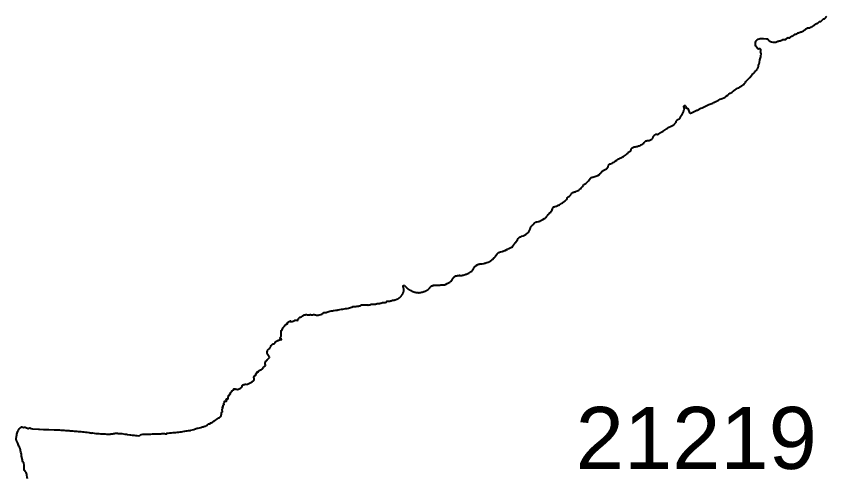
# Model space of a CAD drawing. Header units: inches. Extents: x 1341578 to 1502124, y 557203 to 748561.
# Drawn here: x 1486064 to 1493025, y 576501 to 580477 of the extents above; entities that cross this region are included whole.
import ezdxf
from ezdxf.enums import TextEntityAlignment as Align

# ---------------------------------------------------------------- set-up
doc = ezdxf.new("R2010")
doc.units = ezdxf.units.IN
doc.header["$MEASUREMENT"] = 0
doc.layers.add('Zipcode', color=7, linetype='Continuous')
doc.layers.add('ZipcodeAnno', color=7, linetype='Continuous')
doc.styles.add('Arial', font='arial.ttf')

msp = doc.modelspace()

# ---------------------------------------------------------------- linework, layer by layer
at = {"layer": 'Zipcode'}
msp.add_lwpolyline([(1486161.6, 576500.2), (1486157.4, 576516.2), (1486154.4, 576531.2), (1486155.6, 576540.9), (1486154.2, 576548.2), (1486150.4, 576554.6), (1486142.6, 576562.7), (1486134.4, 576573.6), (1486133.4, 576579.7), (1486133.6, 576595.8), (1486133.6, 576605.8), (1486132.8, 576617.9), (1486128.9, 576634.3), (1486122.6, 576645.9), (1486119.5, 576651.9), (1486117.5, 576663.6), (1486110.2, 576697.2), (1486108.9, 576712.1), (1486105.4, 576731), (1486097.1, 576761.1), (1486095.5, 576766.5), (1486092.8, 576773.3), (1486088.2, 576782.9), (1486084.4, 576791.2), (1486081.6, 576797.8), (1486077.2, 576807.9), (1486067.9, 576829.6), (1486066.1, 576833), (1486064.5, 576838.5), (1486064.5, 576845), (1486065.3, 576852.4), (1486066.1, 576857.2), (1486067.2, 576862.3), (1486067.8, 576867.6), (1486068.7, 576874.4), (1486070.3, 576885.9), (1486072.3, 576894.4), (1486075.1, 576902.7), (1486076.9, 576907.3), (1486080.6, 576915.1), (1486083.4, 576920.1), (1486086.2, 576925.3), (1486089.9, 576930.5), (1486098.2, 576939.5), (1486102.6, 576943.2), (1486106.2, 576945.4), (1486110.8, 576946.9), (1486114.2, 576947.2), (1486117.8, 576946.2), (1486120.8, 576944.6), (1486125.8, 576943.5), (1486135.3, 576943.8), (1486142.4, 576944.6), (1486146.5, 576943.2), (1486167.3, 576932.3), (1486167.8, 576932), (1486168.1, 576932.1), (1486175.7, 576935.5), (1486181.8, 576938.4), (1486192.4, 576934.4), (1486205.2, 576930), (1486254.8, 576927.4), (1486263.6, 576927.1), (1486299, 576925.9), (1486335.3, 576924.7), (1486339.3, 576924.6), (1486344, 576924.5), (1486344.6, 576924.4), (1486390.2, 576923.2), (1486418, 576922.5), (1486427.1, 576921.8), (1486437, 576921.2), (1486446.9, 576920.5), (1486456.7, 576919.8), (1486466.6, 576919.2), (1486476.5, 576918.5), (1486486.6, 576917.8), (1486496.8, 576917.1), (1486507.2, 576916.3), (1486517.9, 576915.5), (1486528.7, 576914.6), (1486539.5, 576913.8), (1486550.5, 576912.9), (1486561.6, 576912), (1486572.8, 576911.1), (1486584.3, 576910.1), (1486596, 576909.1), (1486608, 576908), (1486620.3, 576906.8), (1486632.9, 576905.6), (1486646.3, 576904.2), (1486660.4, 576902.5), (1486675.1, 576900.8), (1486690.2, 576898.9), (1486700.2, 576897.7), (1486702.2, 576897.1), (1486707.7, 576895.4), (1486712.7, 576894.7), (1486717.8, 576894.9), (1486720.5, 576895.2), (1486735.2, 576893.5), (1486749.4, 576891.9), (1486762.9, 576890.5), (1486775.4, 576889.4), (1486787.1, 576888.5), (1486798.4, 576887.8), (1486809.2, 576887.2), (1486819.5, 576886.7), (1486829.4, 576886.4), (1486838.8, 576886.1), (1486847.8, 576886), (1486856.2, 576886), (1486864.1, 576886), (1486871.6, 576886.1), (1486878.4, 576886.4), (1486884.5, 576886.9), (1486890, 576887.6), (1486894, 576888.2), (1486895.1, 576888.4), (1486899.6, 576889.2), (1486901.6, 576889.6), (1486903.9, 576890.1), (1486907.8, 576890.9), (1486911.5, 576891.6), (1486915.1, 576892.2), (1486918.6, 576892.6), (1486921.4, 576892.8), (1486923.3, 576893), (1486924.6, 576893.1), (1486925.4, 576893.1), (1486926.3, 576893), (1486927.4, 576892.9), (1486929.1, 576892.7), (1486931.8, 576892.5), (1486935.7, 576892.2), (1486941.2, 576891.8), (1486948.4, 576891.3), (1486957.1, 576890.7), (1486967.1, 576890), (1486972.9, 576889.6), (1486998.7, 576885.9), (1487012.5, 576884.6), (1487020.3, 576883.3), (1487039.2, 576880.3), (1487045.3, 576879.2), (1487059.7, 576876.9), (1487077.4, 576875.1), (1487087.7, 576873.6), (1487092.1, 576873.2), (1487100.8, 576872.9), (1487113, 576871.8), (1487124.7, 576873.8), (1487128.8, 576875.4), (1487132.7, 576877.9), (1487135.9, 576881), (1487137.6, 576883.3), (1487140.1, 576883.4), (1487150.7, 576883.6), (1487161.6, 576883.8), (1487172.9, 576884.1), (1487184.5, 576884.4), (1487196.4, 576884.8), (1487208.6, 576885.2), (1487221.2, 576885.7), (1487234.1, 576886.3), (1487247.4, 576886.9), (1487261.2, 576887.6), (1487275.2, 576888.3), (1487281.9, 576888.2), (1487299.2, 576888.4), (1487307.5, 576888.4), (1487314, 576889.2), (1487319.7, 576890.3), (1487328.1, 576891), (1487338.2, 576890), (1487347.4, 576887.6), (1487351.9, 576886.6), (1487355.4, 576886.8), (1487357.6, 576888.6), (1487358.3, 576891.2), (1487358.5, 576893.4), (1487369.2, 576894.2), (1487384, 576895.3), (1487398, 576896.5), (1487411.2, 576897.8), (1487423.9, 576899), (1487436.2, 576900.2), (1487448.1, 576901.4), (1487459.7, 576902.8), (1487471.3, 576904.2), (1487482.9, 576905.8), (1487494.6, 576907.6), (1487506.6, 576909.5), (1487510.5, 576910.2), (1487513, 576910.4), (1487524.2, 576912.3), (1487529.4, 576913), (1487533.9, 576913.6), (1487544.4, 576915), (1487557.3, 576917), (1487561, 576917.7), (1487565.4, 576920), (1487589.3, 576925.5), (1487596.5, 576927.7), (1487619.7, 576935), (1487624.8, 576936.7), (1487627, 576937.4), (1487627.9, 576937.7), (1487639.1, 576940.6), (1487648.7, 576943.1), (1487656.8, 576945.3), (1487663.8, 576947.1), (1487669.6, 576948.7), (1487674.6, 576950), (1487678.8, 576951.3), (1487682.5, 576952.5), (1487685.8, 576953.7), (1487688.9, 576954.9), (1487691.9, 576956.3), (1487695, 576957.9), (1487698, 576959.7), (1487700.6, 576961.7), (1487700.9, 576962), (1487702.7, 576962.6), (1487706.2, 576963.3), (1487708.1, 576965.7), (1487709.8, 576969), (1487712.5, 576971.6), (1487715, 576972.4), (1487720.2, 576973.8), (1487726.6, 576974.3), (1487728.7, 576974.6), (1487730.5, 576976), (1487732.1, 576979), (1487733.9, 576981.3), (1487735.3, 576981.9), (1487737, 576981.8), (1487742.4, 576981.9), (1487745, 576983.9), (1487748.9, 576987), (1487751.9, 576988.6), (1487754.4, 576991.6), (1487756.3, 576994.5), (1487757.9, 576995.2), (1487763.2, 576996.3), (1487776, 577004.2), (1487785.4, 577011.3), (1487804.2, 577025.1), (1487810.1, 577028.7), (1487813.8, 577030.6), (1487816.8, 577032.9), (1487817.7, 577033.8), (1487819.9, 577037.9), (1487823.6, 577045.8), (1487824.9, 577048.6), (1487826.2, 577052.7), (1487826.5, 577056.1), (1487826.4, 577060.2), (1487826.3, 577063.7), (1487826.6, 577067.6), (1487827.3, 577069.5), (1487829.1, 577073.1), (1487833.2, 577076.3), (1487834.9, 577078.2), (1487835.6, 577080.5), (1487835.4, 577083.5), (1487834.9, 577085.5), (1487834.3, 577088.5), (1487833.8, 577091.9), (1487833.5, 577095.8), (1487833.7, 577099.5), (1487835.6, 577102.4), (1487837, 577104), (1487837.8, 577107.2), (1487838.2, 577109.6), (1487837.5, 577111.1), (1487836.4, 577112), (1487835.5, 577113.9), (1487835.2, 577116.6), (1487835.4, 577118.5), (1487836.4, 577119.4), (1487838.1, 577119.9), (1487839.6, 577119.9), (1487840.7, 577120.8), (1487841.6, 577122.7), (1487842.3, 577125.1), (1487842.1, 577129.6), (1487841.9, 577132.6), (1487842, 577135.2), (1487843.4, 577138.1), (1487846.3, 577140.2), (1487847.5, 577139.6), (1487850.1, 577140.2), (1487848.4, 577146), (1487847.5, 577147.4), (1487847.3, 577149.5), (1487848.5, 577152.4), (1487850.5, 577155.4), (1487852.8, 577157.8), (1487853.6, 577158.4), (1487854.4, 577159.4), (1487854.2, 577161.3), (1487853.7, 577163.9), (1487853.4, 577166.9), (1487853.8, 577168.1), (1487854.8, 577168.6), (1487855.9, 577168.6), (1487858, 577168.7), (1487860.3, 577168.3), (1487871.7, 577169.2), (1487872.3, 577170.5), (1487871.9, 577173.8), (1487871.3, 577175.9), (1487869.8, 577178.9), (1487868, 577181.9), (1487867.9, 577185.5), (1487869.6, 577187.9), (1487872.4, 577189.6), (1487874.5, 577189.7), (1487876.4, 577188.7), (1487881.5, 577187.7), (1487883.2, 577188.4), (1487884.1, 577189.3), (1487884.9, 577192.2), (1487886, 577194), (1487885.2, 577196.8), (1487884.2, 577199.6), (1487883.6, 577203.5), (1487884.3, 577205.4), (1487887.3, 577208.3), (1487887.8, 577209.4), (1487887.8, 577211.8), (1487887.7, 577214.6), (1487887.8, 577216.9), (1487889.3, 577218.6), (1487891.6, 577219), (1487893.5, 577219), (1487894.8, 577219.4), (1487895, 577221.3), (1487895, 577224.5), (1487895.6, 577227), (1487896.2, 577228.3), (1487897.4, 577228.6), (1487897.8, 577228.3), (1487898.1, 577227.8), (1487898.5, 577227.4), (1487899.1, 577227), (1487902, 577228.2), (1487905.5, 577231.5), (1487906.3, 577233.6), (1487906.1, 577236.3), (1487905.8, 577239.3), (1487905.9, 577241.7), (1487906.6, 577242.9), (1487908, 577244), (1487908.6, 577245.3), (1487909.2, 577247), (1487910.2, 577247.9), (1487911.8, 577248.2), (1487913.4, 577248.4), (1487914.4, 577249.1), (1487914.9, 577250.5), (1487915.3, 577254), (1487915.8, 577255.9), (1487917.1, 577257.5), (1487918.2, 577257.8), (1487919.3, 577257.6), (1487920.8, 577258), (1487922.4, 577259.6), (1487923, 577260.8), (1487924.5, 577263.1), (1487926.3, 577264.7), (1487928.1, 577265.6), (1487930.5, 577266), (1487932.2, 577266), (1487933.6, 577266.1), (1487933.8, 577267.8), (1487933.3, 577270.3), (1487932.6, 577273.1), (1487932.5, 577274), (1487933.7, 577274.6), (1487934.5, 577274.5), (1487935.7, 577274.2), (1487939.4, 577274.1), (1487943.6, 577274.1), (1487946.2, 577273.3), (1487949.2, 577272.6), (1487951.6, 577271.9), (1487954.4, 577271.5), (1487959.5, 577270.6), (1487965.1, 577270.1), (1487974.4, 577271.6), (1487979.9, 577274.1), (1487987.4, 577278.4), (1487996.7, 577284.4), (1488001.9, 577289.8), (1488003.9, 577293.6), (1488004.7, 577296.9), (1488004.9, 577299.7), (1488005.7, 577302.4), (1488007.3, 577305.3), (1488010.3, 577307.9), (1488014, 577309.6), (1488018, 577310.8), (1488024.2, 577312.5), (1488030.4, 577313.3), (1488033.5, 577313.3), (1488037, 577313.4), (1488041.1, 577313.2), (1488044.9, 577313.1), (1488048, 577314), (1488050.8, 577315.2), (1488061.7, 577321.6), (1488078.7, 577330.1), (1488092.1, 577335.8), (1488101.3, 577342.5), (1488104.3, 577346.4), (1488106.8, 577351), (1488108.1, 577355.3), (1488108.6, 577359.4), (1488108.6, 577362.5), (1488107.8, 577365.1), (1488106.9, 577367.2), (1488105.8, 577370.5), (1488105.3, 577374.1), (1488105.9, 577378.5), (1488107.3, 577381.3), (1488112.2, 577387.3), (1488113.4, 577389.5), (1488114.7, 577390.3), (1488116.1, 577390.1), (1488118.5, 577389.3), (1488120.4, 577389.4), (1488121.8, 577390.7), (1488122.6, 577392.1), (1488123.1, 577394.3), (1488123.2, 577397.7), (1488122.8, 577400.8), (1488122.7, 577403.2), (1488123.6, 577404.5), (1488125.8, 577404.8), (1488127.7, 577405), (1488128.8, 577405.8), (1488129.7, 577407), (1488129.7, 577409.4), (1488129.5, 577411.7), (1488129.5, 577414.8), (1488130.3, 577416.9), (1488133.3, 577419.2), (1488136, 577420), (1488138.7, 577419.9), (1488143.8, 577421.9), (1488146.5, 577424.8), (1488147.1, 577427.9), (1488151, 577432.4), (1488155.6, 577434.9), (1488161.9, 577437.1), (1488168.5, 577439.2), (1488177.8, 577443.5), (1488180.6, 577445.6), (1488182.8, 577448.8), (1488185, 577454.5), (1488187.4, 577458.9), (1488190.6, 577463.3), (1488197.9, 577468.1), (1488202.3, 577471.4), (1488203.9, 577474.6), (1488204.2, 577479.5), (1488203.1, 577485.1), (1488202.5, 577490.4), (1488203.4, 577498), (1488205.5, 577505.1), (1488208.5, 577512.2), (1488210.7, 577516.1), (1488213, 577518), (1488215.1, 577518.5), (1488217.7, 577518.9), (1488220.3, 577521.5), (1488222.8, 577525.5), (1488224.6, 577529.2), (1488227.3, 577532.5), (1488229.9, 577534.7), (1488234.1, 577538), (1488236.7, 577540.1), (1488238.6, 577543.9), (1488238.5, 577548.1), (1488237.1, 577552.9), (1488235.3, 577557), (1488232.1, 577561.4), (1488228.3, 577566.3), (1488224.9, 577570.4), (1488221.9, 577574.4), (1488220.4, 577577.6), (1488219.6, 577581.8), (1488219.6, 577586.6), (1488220.5, 577593.2), (1488222.9, 577602.5), (1488224.2, 577605.3), (1488226.6, 577609.1), (1488229.4, 577612.8), (1488233.2, 577616.9), (1488235.9, 577619.4), (1488243.2, 577626.1), (1488246.1, 577628.6), (1488248.8, 577631.8), (1488249.9, 577634.6), (1488251, 577639.1), (1488252.1, 577642.3), (1488253.5, 577645.6), (1488256.4, 577648.9), (1488265.5, 577657.6), (1488268.9, 577659.6), (1488272.5, 577661.3), (1488275, 577661.8), (1488278.3, 577661.8), (1488283.8, 577664.5), (1488285.9, 577666.9), (1488287.4, 577669.9), (1488288.8, 577673.5), (1488291, 577677.2), (1488294, 577680), (1488299.2, 577684), (1488304.2, 577686.7), (1488308.7, 577688.8), (1488315.1, 577690.6), (1488319.9, 577692.3), (1488323.7, 577694.4), (1488329, 577696.4), (1488333, 577697.4), (1488341.2, 577697.3), (1488343.6, 577696.7), (1488344.1, 577697.5), (1488343.2, 577699.2), (1488341.5, 577701.1), (1488337.8, 577703.9), (1488334.3, 577706.1), (1488332, 577707.9), (1488331.1, 577709.8), (1488331.3, 577712.2), (1488332.7, 577715.3), (1488335.4, 577718.8), (1488337.5, 577721.6), (1488338.7, 577724.1), (1488340.3, 577730.1), (1488340.2, 577735.4), (1488340.1, 577740.6), (1488339.5, 577748.1), (1488340.4, 577753.7), (1488341, 577758.2), (1488341, 577762.6), (1488340.3, 577765), (1488339.4, 577767.3), (1488339.9, 577772.3), (1488340.6, 577775.4), (1488341.4, 577776.7), (1488342.3, 577776.7), (1488344.3, 577775.7), (1488345.6, 577777.1), (1488348, 577781.1), (1488351.2, 577791), (1488351.9, 577793.5), (1488353.2, 577796.4), (1488354.5, 577798.3), (1488356.5, 577800), (1488358.6, 577801.6), (1488360.4, 577803.2), (1488362.1, 577804.8), (1488363.3, 577806.6), (1488364.6, 577809.2), (1488366.3, 577811.6), (1488367.5, 577813.4), (1488368, 577814.1), (1488369, 577816.5), (1488370.5, 577818.2), (1488371.4, 577818.6), (1488372.9, 577819.5), (1488374.5, 577821.2), (1488375.5, 577822.8), (1488375.8, 577824.4), (1488376.4, 577826.1), (1488377.8, 577826.8), (1488379.2, 577826.9), (1488380.1, 577826.8), (1488381.3, 577826.4), (1488382.4, 577826.4), (1488383.2, 577827.1), (1488384.4, 577828.5), (1488384.8, 577829.6), (1488385.4, 577831.5), (1488386.5, 577832.8), (1488387.8, 577833.4), (1488389.3, 577833.6), (1488391.4, 577833.6), (1488393.6, 577833.7), (1488394.4, 577834), (1488394.7, 577834.3), (1488395.1, 577835.7), (1488395, 577837), (1488394.6, 577838.9), (1488394.4, 577840.6), (1488394.3, 577842.4), (1488394.6, 577843.4), (1488395.3, 577843.6), (1488397.1, 577843.3), (1488398.3, 577843.2), (1488399.6, 577843.3), (1488400.1, 577843.5), (1488400.5, 577844.4), (1488400.9, 577846.3), (1488401.3, 577848.3), (1488402.1, 577849.1), (1488404.7, 577850.7), (1488406.6, 577852.4), (1488409.1, 577854.3), (1488415.3, 577857.3), (1488418.1, 577857.9), (1488419.3, 577857.9), (1488420.2, 577857.4), (1488421.3, 577855.4), (1488421.5, 577853.2), (1488422, 577851.4), (1488422.9, 577849.3), (1488424, 577848.9), (1488434.6, 577851.9), (1488443.9, 577856.8), (1488454.6, 577862), (1488457.5, 577863.8), (1488461.3, 577864.9), (1488465.5, 577865.7), (1488468.5, 577865.8), (1488471.5, 577865.4), (1488474.1, 577864.3), (1488478.4, 577862.4), (1488482.5, 577863.3), (1488484, 577865.1), (1488486.5, 577869.4), (1488488.1, 577873), (1488489, 577877), (1488490, 577880), (1488491.3, 577882.9), (1488493.1, 577885.1), (1488496.1, 577887.5), (1488498.8, 577889.2), (1488506.4, 577891.6), (1488510.4, 577892.9), (1488512.8, 577893.8), (1488515.4, 577895.1), (1488517.4, 577896.3), (1488520.2, 577898.6), (1488523.7, 577901.4), (1488528.4, 577905), (1488532, 577907), (1488537.5, 577909.5), (1488541.2, 577910.8), (1488546.9, 577911.8), (1488551.2, 577912.3), (1488555.7, 577912.4), (1488559.8, 577912.3), (1488563.7, 577911.6), (1488566.1, 577910.8), (1488568.9, 577910.1), (1488576.7, 577910), (1488582.5, 577911), (1488584.5, 577911.4), (1488588.5, 577912), (1488591.9, 577912), (1488596.2, 577911.9), (1488601.7, 577911.7), (1488605.7, 577911), (1488609.5, 577910.7), (1488617.6, 577912.3), (1488622.8, 577913), (1488625.3, 577912.7), (1488627.8, 577911.8), (1488630.6, 577910.5), (1488635.5, 577909.3), (1488642.8, 577907.7), (1488650.8, 577906.6), (1488658.1, 577907.4), (1488666.5, 577909.5), (1488679.5, 577914.6), (1488687.7, 577916.6), (1488690.3, 577917.7), (1488701, 577925.8), (1488708.1, 577930.1), (1488711.5, 577930.5), (1488716.3, 577929.8), (1488720.4, 577930.1), (1488725, 577931.2), (1488733.2, 577933.5), (1488742, 577935.9), (1488749.9, 577938.6), (1488756.8, 577941.2), (1488768.9, 577943.8), (1488782.1, 577946.2), (1488787.3, 577946.8), (1488795.4, 577948.2), (1488808.7, 577950), (1488821, 577951.8), (1488826.6, 577952.8), (1488831.9, 577953.9), (1488842.6, 577956), (1488857.1, 577958.2), (1488863.3, 577958.1), (1488869.4, 577959.1), (1488880.2, 577961.2), (1488893, 577963.8), (1488899.8, 577964.4), (1488906.9, 577965.8), (1488916.8, 577967.7), (1488927.4, 577969.8), (1488934.9, 577972.4), (1488944.5, 577975.7), (1488947.4, 577977.5), (1488951.1, 577980.1), (1488954.7, 577981.9), (1488959.8, 577982.2), (1488965.7, 577981.4), (1488970.5, 577981), (1488976.6, 577981.4), (1488980.7, 577982.1), (1488989.4, 577983.7), (1488998.9, 577985.5), (1489004.7, 577986.3), (1489009.4, 577987.3), (1489015.4, 577989), (1489020.4, 577991.1), (1489023.2, 577992.7), (1489026.6, 577994.5), (1489030, 577996), (1489036.6, 577996.8), (1489045.7, 577996.2), (1489054.2, 577996.7), (1489060.7, 577997.3), (1489070.6, 577996.9), (1489076.3, 577995.6), (1489079.9, 577995.2), (1489085.7, 577994.9), (1489092.7, 577995), (1489101.2, 577997.6), (1489105.8, 577999.5), (1489113.1, 578001.6), (1489119.8, 578003), (1489127.5, 578003.1), (1489131.2, 578003), (1489139.8, 578002.9), (1489149.2, 578003.4), (1489154.9, 578005), (1489158.1, 578005.8), (1489165, 578006.7), (1489171.6, 578007.7), (1489185, 578008.3), (1489188.9, 578009.4), (1489194.5, 578011.2), (1489203.3, 578014.3), (1489209.1, 578015.3), (1489218.5, 578016.5), (1489226.3, 578017.1), (1489234.4, 578017.6), (1489238.5, 578018.1), (1489241.4, 578018.4), (1489243.6, 578019.4), (1489245.4, 578021), (1489247.3, 578026), (1489248.4, 578027.7), (1489249.9, 578028.4), (1489252.6, 578028.7), (1489255.7, 578028.4), (1489259.3, 578028.2), (1489262, 578028.1), (1489265, 578028.2), (1489267.2, 578028.4), (1489270.5, 578028.6), (1489274.2, 578029.1), (1489278.1, 578029.8), (1489282.3, 578030.4), (1489286.3, 578031.5), (1489290.4, 578033.4), (1489294.6, 578035.5), (1489294.7, 578035.5), (1489295.2, 578035.6), (1489298, 578035.8), (1489300.6, 578036.1), (1489303.2, 578036.3), (1489305.6, 578036.6), (1489307.8, 578036.9), (1489309.7, 578037.2), (1489311.4, 578037.5), (1489312.8, 578037.7), (1489314.2, 578038), (1489315.6, 578038.3), (1489317, 578038.7), (1489318.5, 578039.2), (1489320.3, 578039.9), (1489322.3, 578040.6), (1489324.7, 578041.5), (1489327.2, 578042.6), (1489329.9, 578043.7), (1489332.8, 578045), (1489335.7, 578046.3), (1489338.6, 578047.7), (1489341.5, 578049.1), (1489344.4, 578050.6), (1489347.1, 578052.1), (1489349.6, 578053.6), (1489351.9, 578055.2), (1489354.3, 578056.7), (1489356.5, 578058.3), (1489358.7, 578060), (1489360.8, 578061.7), (1489362.9, 578063.4), (1489364.9, 578065.2), (1489366.8, 578067.1), (1489368.7, 578069), (1489370.5, 578071), (1489372.3, 578073.1), (1489374, 578075.3), (1489375.7, 578077.5), (1489377.3, 578079.9), (1489378.8, 578082.2), (1489380.3, 578084.6), (1489381.8, 578087), (1489383.1, 578089.4), (1489384.4, 578091.8), (1489385.6, 578094.1), (1489386.7, 578096.5), (1489387.8, 578098.9), (1489388.8, 578101.3), (1489389.8, 578103.7), (1489390.7, 578106.1), (1489391.5, 578108.5), (1489392.2, 578110.8), (1489392.8, 578113.1), (1489393.4, 578115.3), (1489393.8, 578117.4), (1489394.1, 578119.4), (1489394.3, 578121.2), (1489394.4, 578123), (1489394.4, 578124.8), (1489394.3, 578126.5), (1489394.2, 578128.1), (1489394, 578129.8), (1489393.7, 578131.4), (1489393.5, 578133), (1489393.2, 578134.7), (1489392.8, 578136.4), (1489392.3, 578138.2), (1489391.8, 578140), (1489391.1, 578141.8), (1489390.5, 578143.5), (1489389.9, 578145.2), (1489389.2, 578146.9), (1489388.7, 578148.4), (1489388.2, 578149.9), (1489387.8, 578151.2), (1489387.4, 578152.3), (1489387.1, 578153.4), (1489386.8, 578154.3), (1489386.6, 578155.2), (1489386.4, 578156), (1489386.3, 578156.7), (1489386.2, 578157.4), (1489386.2, 578158), (1489386.3, 578158.7), (1489386.5, 578159.3), (1489386.8, 578159.8), (1489387.2, 578160.4), (1489387.8, 578160.9), (1489388.4, 578161.4), (1489389, 578161.8), (1489389.8, 578162.2), (1489390.5, 578162.5), (1489391.2, 578162.8), (1489392, 578163), (1489392.6, 578163.2), (1489393.3, 578163.3), (1489393.9, 578163.3), (1489394.5, 578163.4), (1489395.1, 578163.4), (1489395.8, 578163.3), (1489396.4, 578163.2), (1489397.1, 578162.9), (1489397.9, 578162.6), (1489398.7, 578162.1), (1489399.6, 578161.5), (1489400.7, 578160.7), (1489401.8, 578159.8), (1489403, 578158.6), (1489404.2, 578157.4), (1489405.5, 578156.1), (1489406.8, 578154.7), (1489408.1, 578153.4), (1489409.4, 578152), (1489410.7, 578150.7), (1489412, 578149.5), (1489413.2, 578148.3), (1489414.3, 578147.2), (1489415.4, 578146.1), (1489416.4, 578145), (1489417.5, 578143.9), (1489418.6, 578142.8), (1489419.9, 578141.7), (1489421.2, 578140.5), (1489422.7, 578139.3), (1489424.3, 578138), (1489426.1, 578136.7), (1489428.1, 578135.3), (1489430.1, 578133.9), (1489432.2, 578132.4), (1489434.4, 578130.9), (1489436.8, 578129.4), (1489439.2, 578127.8), (1489441.7, 578126.3), (1489444.3, 578124.8), (1489447, 578123.3), (1489449.8, 578121.7), (1489452.9, 578120.1), (1489456.1, 578118.5), (1489459.4, 578116.8), (1489462.7, 578115.2), (1489466.1, 578113.6), (1489469.4, 578112.1), (1489472.7, 578110.6), (1489475.8, 578109.4), (1489478.6, 578108.2), (1489481.4, 578107.3), (1489483.9, 578106.5), (1489486.4, 578105.8), (1489488.8, 578105.2), (1489491.2, 578104.7), (1489493.4, 578104.2), (1489495.7, 578103.8), (1489497.9, 578103.5), (1489500.2, 578103.1), (1489502.4, 578102.8), (1489504.7, 578102.4), (1489507, 578102.1), (1489509.3, 578101.8), (1489511.6, 578101.6), (1489513.9, 578101.3), (1489516.1, 578101.2), (1489518.2, 578101), (1489520.3, 578100.9), (1489522.2, 578100.9), (1489524.1, 578100.8), (1489525.7, 578100.9), (1489527.1, 578101), (1489528.4, 578101.1), (1489529.6, 578101.2), (1489530.7, 578101.4), (1489531.9, 578101.6), (1489533.1, 578101.9), (1489534.5, 578102.2), (1489536, 578102.6), (1489537.9, 578103), (1489540, 578103.5), (1489542.4, 578104), (1489545, 578104.6), (1489547.7, 578105.3), (1489550.5, 578105.9), (1489553.3, 578106.7), (1489556.1, 578107.4), (1489558.9, 578108.2), (1489561.5, 578108.9), (1489564, 578109.6), (1489566.3, 578110.4), (1489568.5, 578111.1), (1489570.7, 578111.8), (1489572.8, 578112.5), (1489574.8, 578113.2), (1489576.9, 578114), (1489578.9, 578114.8), (1489580.9, 578115.7), (1489583, 578116.6), (1489585, 578117.6), (1489587.2, 578118.8), (1489589.3, 578120), (1489591.6, 578121.3), (1489593.8, 578122.7), (1489596, 578124.2), (1489598.1, 578125.6), (1489600.2, 578127), (1489602.1, 578128.4), (1489603.9, 578129.8), (1489605.5, 578131), (1489607, 578132.2), (1489608.2, 578133.3), (1489609.3, 578134.4), (1489610.3, 578135.5), (1489611.2, 578136.5), (1489612.1, 578137.5), (1489612.9, 578138.6), (1489613.8, 578139.7), (1489614.7, 578140.8), (1489615.7, 578142), (1489616.8, 578143.3), (1489617.8, 578144.7), (1489618.8, 578146.1), (1489619.9, 578147.6), (1489620.9, 578149.1), (1489622, 578150.6), (1489623.1, 578152), (1489624.2, 578153.4), (1489625.4, 578154.6), (1489626.6, 578155.7), (1489627.9, 578156.6), (1489629.3, 578157.5), (1489630.7, 578158.2), (1489632.1, 578158.9), (1489633.6, 578159.6), (1489635, 578160.1), (1489636.5, 578160.6), (1489638, 578161.1), (1489639.4, 578161.6), (1489640.8, 578162.1), (1489642.1, 578162.5), (1489643.2, 578162.9), (1489644.3, 578163.2), (1489645.3, 578163.5), (1489646.4, 578163.8), (1489647.5, 578164), (1489648.8, 578164.3), (1489650.3, 578164.4), (1489652, 578164.6), (1489654.1, 578164.8), (1489656.5, 578164.9), (1489659.2, 578165), (1489662.2, 578165), (1489665.4, 578165), (1489668.8, 578164.9), (1489672.2, 578164.9), (1489675.6, 578164.9), (1489678.9, 578164.9), (1489682, 578165), (1489685, 578165.1), (1489687.7, 578165.2), (1489690.4, 578165.4), (1489693, 578165.6), (1489695.5, 578165.8), (1489698, 578166), (1489700.5, 578166.2), (1489702.9, 578166.5), (1489705.3, 578166.7), (1489707.7, 578167), (1489710.1, 578167.3), (1489712.6, 578167.5), (1489714.8, 578167.8), (1489723.9, 578167.5), (1489728.8, 578167.7), (1489734.6, 578168.3), (1489741.4, 578169.1), (1489751.3, 578172.1), (1489766.3, 578178.5), (1489777.5, 578185), (1489787.3, 578191.3), (1489796.4, 578198.4), (1489802, 578203), (1489805.5, 578205.9), (1489809.7, 578211.8), (1489812.1, 578216.5), (1489813.8, 578220.6), (1489813.9, 578221), (1489814.7, 578222.3), (1489815.6, 578223.8), (1489816.5, 578225.3), (1489817.5, 578226.8), (1489818.6, 578228.2), (1489819.8, 578229.7), (1489821, 578231.1), (1489822.3, 578232.6), (1489823.6, 578234.1), (1489824.9, 578235.5), (1489826.3, 578237), (1489827.8, 578238.3), (1489829.2, 578239.6), (1489830.8, 578240.9), (1489832.4, 578241.9), (1489834.1, 578242.9), (1489835.8, 578243.7), (1489837.6, 578244.4), (1489839.4, 578244.9), (1489841.3, 578245.3), (1489843.2, 578245.7), (1489845.2, 578246), (1489847.3, 578246.3), (1489849.4, 578246.6), (1489851.6, 578246.9), (1489853.9, 578247.3), (1489856.4, 578247.7), (1489859, 578248.1), (1489861.8, 578248.6), (1489864.6, 578249), (1489867.5, 578249.4), (1489870.4, 578249.8), (1489872.5, 578250.1), (1489877.4, 578249.5), (1489882.4, 578249.3), (1489890.6, 578249.6), (1489897.5, 578250.3), (1489904, 578251.4), (1489920, 578257.1), (1489925.5, 578259.2), (1489930.9, 578261.1), (1489937.3, 578263.5), (1489943.7, 578265.8), (1489952, 578269.5), (1489968.1, 578278.7), (1489972.6, 578281.8), (1489976.5, 578285.2), (1489980.4, 578288.9), (1489983.5, 578292.3), (1489986.6, 578296.3), (1489989.5, 578300.5), (1489991.3, 578306), (1489994, 578310.2), (1489996.7, 578315.4), (1489998.9, 578320.2), (1490002, 578325.2), (1490005.7, 578329.1), (1490010.3, 578332.2), (1490015.2, 578335.4), (1490029.2, 578343.1), (1490035, 578345.6), (1490040.1, 578347.2), (1490046, 578348.3), (1490051.1, 578348.9), (1490056.6, 578349.3), (1490065.8, 578350.2), (1490080.4, 578352.7), (1490085, 578353.5), (1490091.5, 578355.1), (1490097.9, 578357.2), (1490107.2, 578360.5), (1490116.3, 578363.5), (1490130.4, 578370), (1490133.3, 578371.7), (1490137.6, 578374.1), (1490141.9, 578376.5), (1490147.4, 578380.8), (1490152.2, 578384.7), (1490157.8, 578389.7), (1490164.5, 578397), (1490167.5, 578399.3), (1490171.5, 578402.6), (1490175.9, 578407.5), (1490179.4, 578412.6), (1490182.1, 578417.8), (1490184.1, 578421.8), (1490193.7, 578435.1), (1490196.9, 578437.9), (1490201.1, 578441.2), (1490206.1, 578444.9), (1490209.8, 578446.7), (1490215.9, 578449.3), (1490222.4, 578451.8), (1490236.7, 578455), (1490242.4, 578456.4), (1490246.8, 578458.2), (1490251.4, 578460.1), (1490258.7, 578462.2), (1490263.7, 578464.1), (1490276.9, 578470.6), (1490282.4, 578473.3), (1490287.5, 578476.3), (1490296.2, 578480.9), (1490305.1, 578484.9), (1490319, 578491.4), (1490321.5, 578492.6), (1490325.5, 578495.7), (1490329.3, 578499.6), (1490332.3, 578503.4), (1490335.2, 578507.9), (1490340.3, 578516), (1490342.9, 578519.8), (1490345.3, 578523.2), (1490348.5, 578527.6), (1490352.6, 578533), (1490358, 578539.5), (1490369.8, 578556.5), (1490372.6, 578560.5), (1490376.4, 578566.1), (1490378.8, 578569.3), (1490381.1, 578571.7), (1490383.9, 578574.5), (1490387.8, 578577.5), (1490392.2, 578580.2), (1490397.1, 578582.2), (1490406.4, 578586.1), (1490418, 578590.5), (1490428.1, 578595), (1490440.3, 578601.7), (1490456.4, 578611.1), (1490463.2, 578619.5), (1490470.8, 578629.1), (1490473.6, 578635.2), (1490475.8, 578640.5), (1490478.1, 578646), (1490479.5, 578650.2), (1490481, 578654.3), (1490482.4, 578657.9), (1490484.2, 578662.6), (1490486.5, 578667.3), (1490489.8, 578671.6), (1490493.3, 578674.8), (1490499, 578679.9), (1490506.6, 578686), (1490507.8, 578687), (1490509.4, 578688.5), (1490510.6, 578690.2), (1490511.7, 578692.9), (1490512.6, 578695), (1490513.9, 578697.6), (1490516, 578700), (1490518.9, 578702.6), (1490527.1, 578707.1), (1490532, 578708.4), (1490537.8, 578709.6), (1490548.4, 578711.6), (1490552.5, 578713), (1490560, 578716.1), (1490565.2, 578718.4), (1490588.3, 578729.3), (1490601.5, 578737.4), (1490606.4, 578740.9), (1490613.6, 578748.2), (1490619.6, 578754.4), (1490622.7, 578758.2), (1490626.8, 578763.7), (1490630.5, 578768.4), (1490634, 578773.2), (1490638.7, 578779.1), (1490645.6, 578785.9), (1490654.4, 578794), (1490658.7, 578799), (1490662.8, 578804.3), (1490670.9, 578822.1), (1490672.3, 578825.4), (1490673.7, 578829.2), (1490678.8, 578837.6), (1490683.7, 578840.1), (1490689.3, 578842.7), (1490700.6, 578844.9), (1490704, 578845.5), (1490709, 578846.9), (1490713.6, 578848.9), (1490719.9, 578851.8), (1490725.4, 578854.3), (1490731.5, 578857.2), (1490737.9, 578861.2), (1490746.5, 578867.2), (1490751.1, 578870.4), (1490756.5, 578874.3), (1490760.6, 578877.7), (1490766.2, 578882.5), (1490772.6, 578887.1), (1490778.6, 578891.5), (1490787.5, 578898.7), (1490791, 578902.4), (1490795.3, 578909.8), (1490796.9, 578913.4), (1490799.5, 578917.7), (1490802.1, 578920.9), (1490805.5, 578924.3), (1490809.9, 578927.4), (1490814.8, 578930.3), (1490819.4, 578933.9), (1490824, 578939.1), (1490826.5, 578942.4), (1490827.7, 578944.4), (1490829.8, 578947.8), (1490832.3, 578951.4), (1490835.1, 578955.1), (1490838.4, 578958.6), (1490840.8, 578960.7), (1490844.7, 578962.9), (1490849.5, 578964.6), (1490854.3, 578965.9), (1490860.2, 578967.3), (1490868.4, 578968.9), (1490876.5, 578972.6), (1490890.3, 578979.4), (1490896.9, 578983), (1490902.9, 578987.3), (1490909.9, 578993.8), (1490916.8, 579000.8), (1490925.7, 579010.4), (1490928.3, 579014.3), (1490932.4, 579022), (1490934.8, 579025.5), (1490939.6, 579030), (1490944.2, 579032.7), (1490949.9, 579035.2), (1490955.4, 579039.1), (1490964.6, 579047.4), (1490968, 579050.9), (1490971.7, 579054.7), (1490976.4, 579059.9), (1490979.5, 579063.4), (1490992.5, 579081.6), (1490995.4, 579084.9), (1490997.9, 579087.2), (1491001.9, 579089.8), (1491005.7, 579091.2), (1491011.1, 579092.4), (1491017.3, 579093.9), (1491024.2, 579096.5), (1491042.7, 579101.9), (1491049.7, 579104.4), (1491058.8, 579109), (1491072.6, 579117.1), (1491076.3, 579120.3), (1491080.1, 579124.4), (1491082.8, 579128.3), (1491085, 579131.7), (1491097.5, 579145.6), (1491101.3, 579148.5), (1491106.3, 579151.5), (1491112.2, 579154.8), (1491117.5, 579157.2), (1491128.7, 579161.9), (1491133.1, 579165), (1491137.9, 579169.4), (1491142.4, 579175.6), (1491148, 579184.6), (1491149.4, 579187.9), (1491150.9, 579191.6), (1491151.8, 579194.8), (1491152.6, 579197.8), (1491153.9, 579201.2), (1491155.8, 579204.3), (1491158.5, 579206.7), (1491163.3, 579208.4), (1491167, 579209.1), (1491182, 579215.4), (1491185, 579217), (1491187.9, 579218.8), (1491191.2, 579220.5), (1491195.2, 579221.9), (1491199.5, 579223.7), (1491204.1, 579226.9), (1491208.8, 579230.5), (1491222.1, 579239.4), (1491225.7, 579242.1), (1491228.7, 579244.5), (1491232.4, 579247.3), (1491236.7, 579249.9), (1491244.2, 579253.5), (1491249.2, 579255.6), (1491265.6, 579263.4), (1491273.8, 579269.8), (1491278.7, 579271.9), (1491287.3, 579277.4), (1491295.7, 579283), (1491299.3, 579285.9), (1491301.6, 579288.4), (1491304.9, 579291.4), (1491308.9, 579294.4), (1491312.3, 579297.1), (1491315.7, 579299.9), (1491319.8, 579303.4), (1491323.1, 579306.8), (1491326.8, 579310.7), (1491331.3, 579313.9), (1491341.9, 579320.6), (1491344, 579322.6), (1491345.4, 579326.1), (1491346.2, 579330), (1491346.7, 579333.7), (1491347, 579336.5), (1491347.7, 579338.7), (1491349.2, 579340.7), (1491352, 579343.2), (1491354.7, 579345.2), (1491361.2, 579348.6), (1491364.4, 579350.1), (1491368.6, 579351.9), (1491371.7, 579353.1), (1491376.3, 579354.2), (1491381.2, 579355), (1491389.2, 579356.3), (1491398.2, 579358.5), (1491409.7, 579362.4), (1491415.2, 579364.3), (1491422.5, 579366.9), (1491428.7, 579370.5), (1491442, 579377.4), (1491445.8, 579379.9), (1491449.1, 579382.3), (1491453, 579386.5), (1491457.7, 579392.3), (1491463.9, 579397.9), (1491472.4, 579404.6), (1491475.4, 579405.9), (1491479, 579406.7), (1491483.8, 579407.4), (1491488.5, 579407.5), (1491494.2, 579408.1), (1491501.4, 579409.2), (1491516.2, 579416.7), (1491522.5, 579421.1), (1491527.3, 579424.7), (1491531, 579429.6), (1491532.4, 579431.3), (1491533.7, 579434.4), (1491534.2, 579437.4), (1491536.1, 579443.9), (1491538.7, 579447.4), (1491542.5, 579451.2), (1491551.1, 579456.6), (1491561.4, 579462), (1491563.4, 579463), (1491566.3, 579463), (1491568.5, 579462.5), (1491571, 579461.7), (1491573.8, 579461.7), (1491578.5, 579463.1), (1491584.1, 579466.1), (1491591.6, 579471.5), (1491594.7, 579474.4), (1491597.5, 579476.7), (1491600.2, 579478.7), (1491604.2, 579480.7), (1491609.2, 579482.7), (1491621, 579489.5), (1491637.3, 579501), (1491646.7, 579507.8), (1491649.9, 579510.2), (1491652.7, 579512.4), (1491656.5, 579515.1), (1491659.3, 579517.2), (1491664.4, 579520), (1491669.3, 579522.1), (1491682.9, 579528.5), (1491686.7, 579530.2), (1491690.3, 579531.8), (1491695.7, 579534.4), (1491700.8, 579536.9), (1491705.9, 579539.6), (1491710.8, 579543.2), (1491717, 579549.7), (1491719.6, 579553), (1491721.7, 579556.3), (1491727.2, 579560.6), (1491731, 579567), (1491733.3, 579575.9), (1491738.1, 579581.2), (1491747.9, 579589.4), (1491751.4, 579593), (1491753, 579593.3), (1491756, 579593.8), (1491759.9, 579595.3), (1491763.3, 579598.8), (1491766.2, 579603.3), (1491769.2, 579609.7), (1491776.3, 579621.7), (1491780.2, 579626.7), (1491794.2, 579654.1), (1491801.9, 579677.8), (1491803.2, 579686.8), (1491800.3, 579692.1), (1491798.4, 579699.2), (1491799.1, 579704.6), (1491803, 579708.2), (1491807.6, 579708.4), (1491807.9, 579708.3), (1491810.4, 579706), (1491812.7, 579702.3), (1491815.1, 579696.8), (1491817, 579693.3), (1491819.1, 579690.3), (1491822.2, 579687.6), (1491825.8, 579685.8), (1491832, 579683.4), (1491832.3, 579682.9), (1491844.8, 579654.5), (1491849.7, 579646.7), (1491851.2, 579644.4), (1491856.4, 579644.4), (1491864.9, 579646.3), (1491876.2, 579651.9), (1491887.6, 579657.4), (1491898.9, 579663), (1491910.2, 579668.5), (1491912.9, 579669.9), (1491916.3, 579670.4), (1491920.1, 579671.8), (1491923.4, 579674), (1491929.2, 579677.9), (1491932.8, 579679.7), (1491944.1, 579685.3), (1491955.5, 579690.8), (1491966.8, 579696.4), (1491978.1, 579702), (1491989.7, 579707.7), (1492001.6, 579713.6), (1492011.9, 579718.7), (1492046.9, 579730.7), (1492054.6, 579734.2), (1492077.9, 579746.1), (1492091.5, 579753.8), (1492109.2, 579763.7), (1492126.2, 579770.8), (1492140.4, 579775.7), (1492151.4, 579782.2), (1492160.7, 579789.9), (1492174.5, 579799.8), (1492185.2, 579807.9), (1492195.9, 579815.1), (1492208.9, 579822.2), (1492215.7, 579826.7), (1492223.1, 579831.9), (1492228.1, 579834.8), (1492238.3, 579843.6), (1492241.4, 579847.2), (1492243.7, 579849.8), (1492247.3, 579852.8), (1492252.3, 579855.5), (1492257.1, 579857.8), (1492266, 579862.5), (1492271.8, 579865.5), (1492277.7, 579869.2), (1492284.6, 579873.5), (1492295.4, 579879.9), (1492303.3, 579885.3), (1492307.5, 579887.8), (1492311.5, 579890.4), (1492314.9, 579893.8), (1492318.4, 579898.2), (1492326.7, 579908.7), (1492331.5, 579914.6), (1492339.1, 579924.4), (1492353.6, 579940), (1492364.4, 579950.7), (1492375.4, 579963.7), (1492386, 579974.7), (1492395.9, 579984.8), (1492404, 579994.2), (1492407, 579998.4), (1492410.3, 580002.7), (1492412.6, 580005.6), (1492416.4, 580009.3), (1492419.6, 580011.8), (1492425.8, 580018), (1492430.2, 580025.8), (1492432.8, 580029.8), (1492434.8, 580034.3), (1492436.3, 580038), (1492437.6, 580042.2), (1492438.4, 580046.6), (1492439, 580051.5), (1492440, 580055.3), (1492442.4, 580061.8), (1492444.4, 580068.6), (1492446.4, 580078.5), (1492451.2, 580100.8), (1492451.4, 580102.5), (1492459.1, 580127.3), (1492460.2, 580139.7), (1492460.7, 580150.2), (1492458.7, 580165.9), (1492457.5, 580173.8), (1492457.7, 580176.2), (1492458.4, 580180.6), (1492459, 580183.9), (1492458.6, 580187.6), (1492457.8, 580189.9), (1492455.9, 580193), (1492454, 580195), (1492452.1, 580195.9), (1492447, 580196), (1492443.7, 580195.5), (1492440.5, 580195), (1492437.6, 580195.8), (1492434.7, 580197.3), (1492431.2, 580200.4), (1492423.8, 580209.1), (1492416.7, 580219), (1492414.2, 580226.3), (1492412.6, 580230.6), (1492412.1, 580232.5), (1492412.3, 580242.5), (1492413.8, 580250.8), (1492417.1, 580260.3), (1492420.2, 580264.7), (1492427.7, 580272.9), (1492435.3, 580279.1), (1492443.8, 580283), (1492452.3, 580284.2), (1492464, 580285.1), (1492480.8, 580284.2), (1492509, 580284), (1492514.6, 580282.4), (1492517.2, 580281.3), (1492520.4, 580278.3), (1492520.7, 580278), (1492522.8, 580275.2), (1492523.4, 580274.1), (1492525.3, 580271.3), (1492527.7, 580269.1), (1492531.4, 580266.3), (1492536.1, 580263.1), (1492541.5, 580260.5), (1492549.5, 580257.7), (1492561.9, 580255.1), (1492569.1, 580253.2), (1492575.4, 580253.3), (1492585.3, 580254.6), (1492588.6, 580255.1), (1492592.5, 580256.3), (1492596.3, 580257.5), (1492599.8, 580259.4), (1492604.3, 580261.8), (1492610.4, 580263.8), (1492616.7, 580264.4), (1492621.5, 580265), (1492624.7, 580266.7), (1492630.6, 580269.1), (1492633.1, 580269.4), (1492636.8, 580270), (1492639.8, 580270.2), (1492642.4, 580271.1), (1492643.7, 580272.6), (1492645.8, 580274.5), (1492648.5, 580275.7), (1492652.5, 580276.3), (1492657.6, 580276.2), (1492661.7, 580275.8), (1492667, 580275.7), (1492672.4, 580277.4), (1492675.9, 580281), (1492679.7, 580285.2), (1492683.3, 580288.7), (1492689.2, 580291.8), (1492694.2, 580292.8), (1492697.1, 580292.4), (1492700.1, 580291.8), (1492702.9, 580291.6), (1492705.8, 580291.8), (1492707.9, 580292.6), (1492711.9, 580295.7), (1492717.4, 580300.8), (1492723.9, 580305), (1492733.1, 580308), (1492740.5, 580313), (1492745, 580317.4), (1492751.4, 580321.5), (1492755.2, 580322.5), (1492758.1, 580322.9), (1492761.8, 580323.5), (1492765.2, 580324.8), (1492770.5, 580328.5), (1492777.9, 580333.1), (1492783.2, 580335.4), (1492789.1, 580337.1), (1492797.8, 580339.8), (1492802.5, 580342.2), (1492807.1, 580344.1), (1492812.9, 580346.5), (1492819.4, 580348.7), (1492824.6, 580350.7), (1492828.6, 580354.3), (1492832.1, 580357.5), (1492836.3, 580361), (1492839.2, 580362.6), (1492841.5, 580363.9), (1492843.8, 580366), (1492846.1, 580368.6), (1492850.1, 580371.2), (1492856, 580374), (1492860.9, 580375.9), (1492864.9, 580376.4), (1492869.2, 580376), (1492874.4, 580376.1), (1492878.6, 580377.3), (1492886.6, 580382.2), (1492889.9, 580384.2), (1492894, 580386.3), (1492897.6, 580387.2), (1492901.8, 580388.6), (1492904.7, 580391.3), (1492907.9, 580395.3), (1492911.8, 580398.4), (1492915.8, 580399.4), (1492920.1, 580401.1), (1492924.1, 580403.8), (1492933, 580411.2), (1492936.4, 580413.9), (1492939.5, 580415.4), (1492944.3, 580416.3), (1492948.6, 580417.6), (1492952.3, 580420.6), (1492955, 580423.7), (1492958.7, 580427.9), (1492961.9, 580430.3), (1492967, 580432.3), (1492969.9, 580432.3), (1492973, 580432.5), (1492976.5, 580434), (1492979.5, 580436.9), (1492983.1, 580440.5), (1492985.7, 580443.5), (1492988.3, 580446.6), (1492991.2, 580449.7), (1492994.3, 580452.2), (1492997.9, 580453.8), (1493001.8, 580454.5), (1493005.4, 580455.9), (1493009.4, 580458.2), (1493014.2, 580463.6), (1493017.7, 580467.1), (1493021.3, 580471.8), (1493023.1, 580474.1), (1493026.1, 580477.1)], dxfattribs=at)

# ---------------------------------------------------------------- texts
at = {"layer": 'ZipcodeAnno', "color": 18, "style": 'Arial'}
msp.add_text('21219', height=533.33, dxfattribs=at).set_placement((1491904.7, 576425.7), align=Align.BOTTOM_CENTER)

doc.saveas('drawing.dxf')
